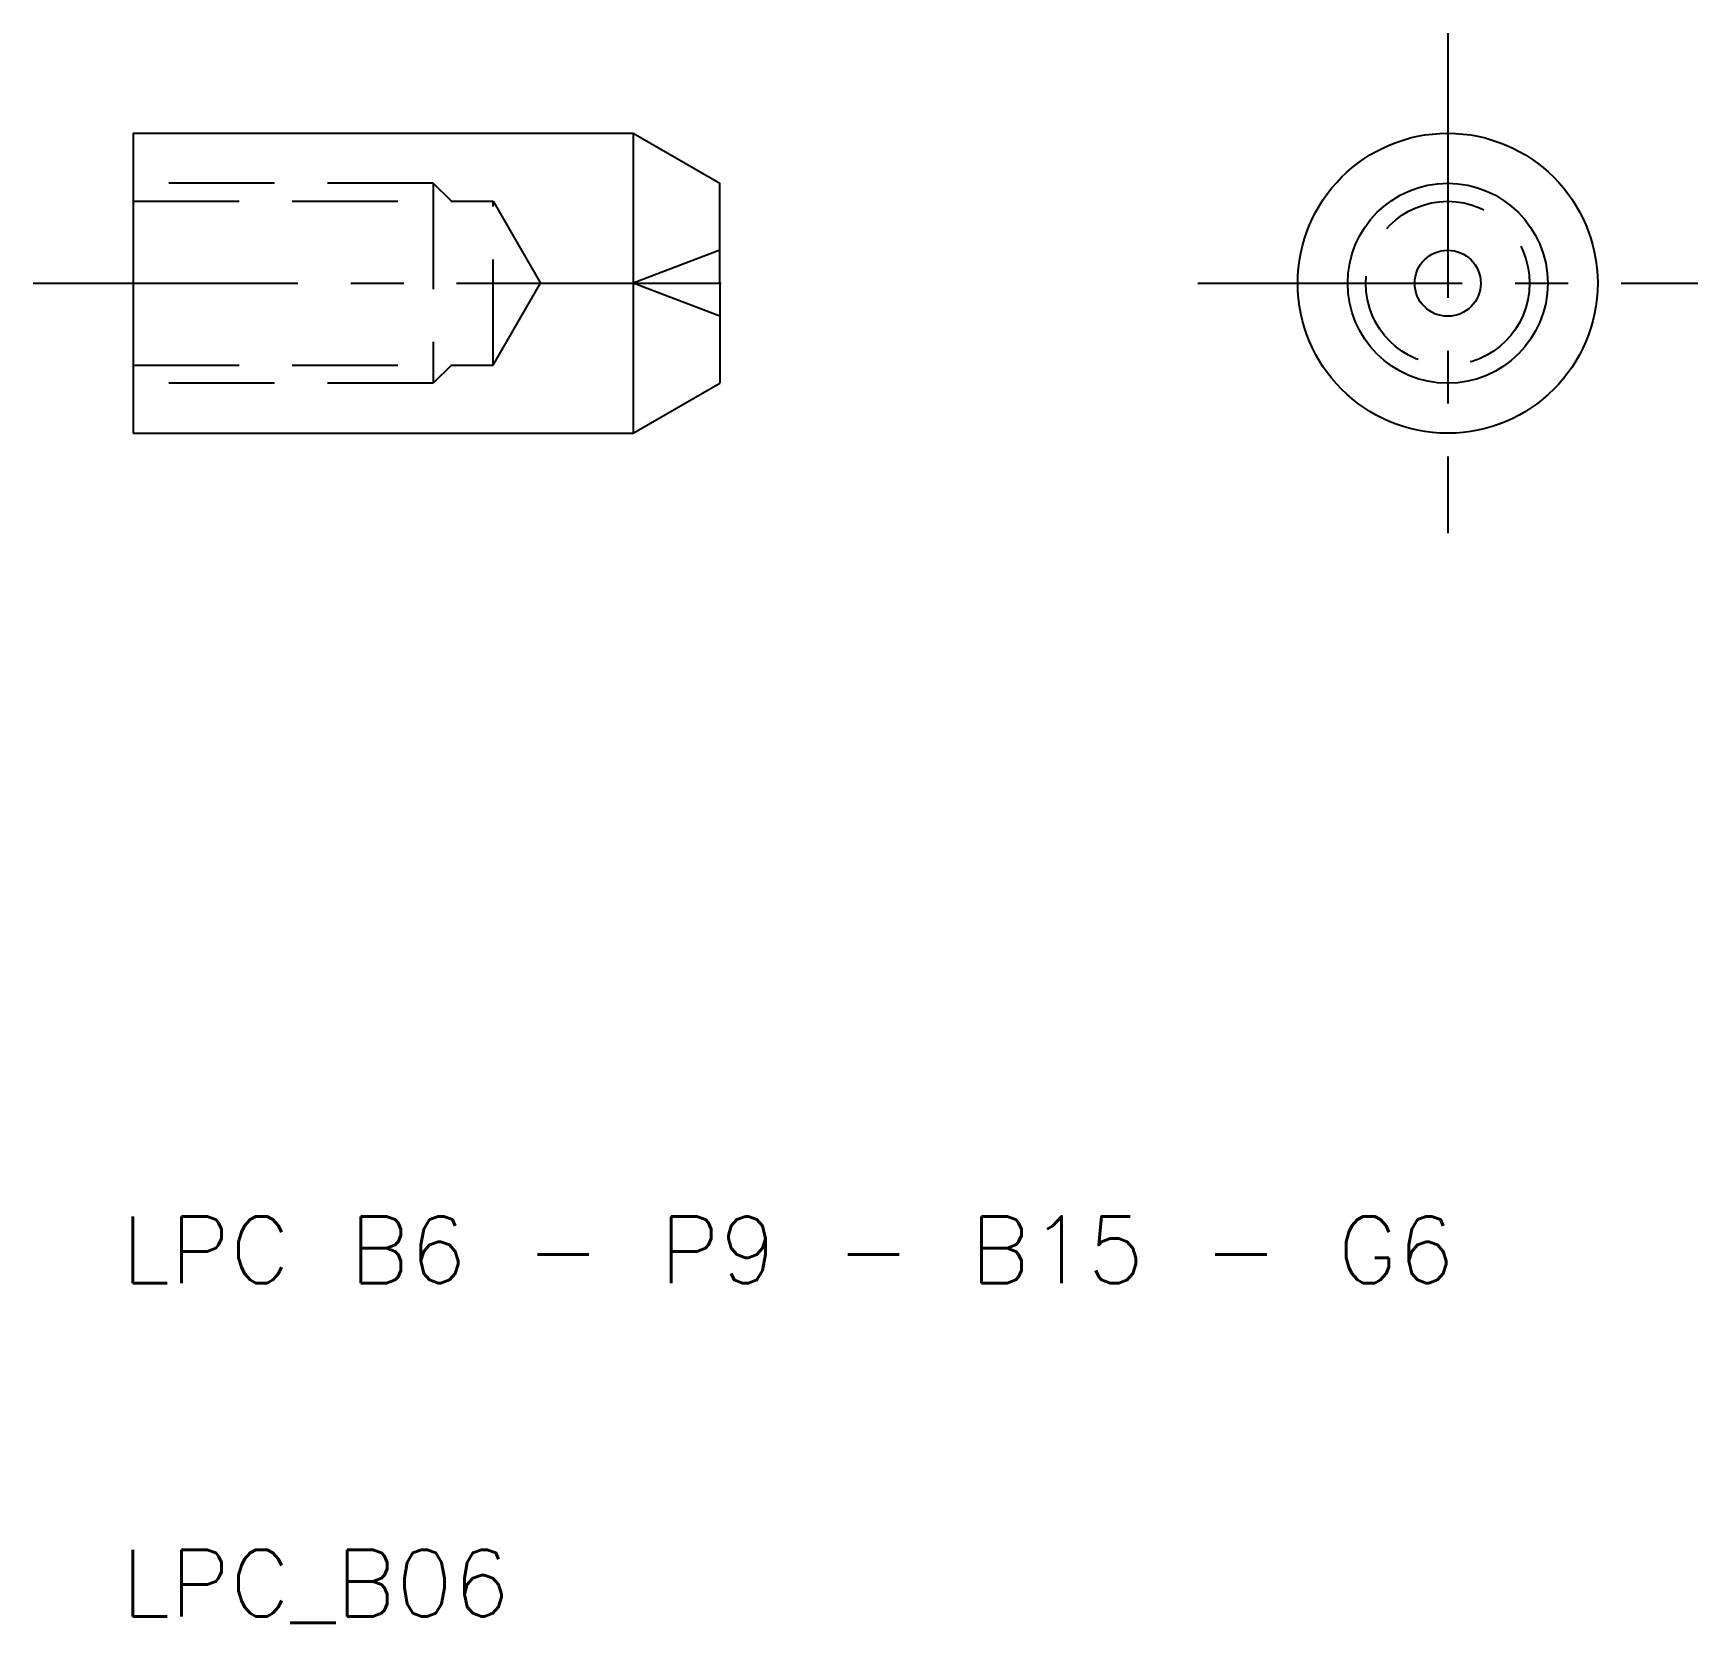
# Model space of a CAD drawing. Extents: x 47 to 96.9, y 9.8 to 57.5.
import ezdxf

# ---------------------------------------------------------------- set-up
doc = ezdxf.new("R2010")
doc.units = 0
doc.header["$LTSCALE"] = 0.25
doc.linetypes.add('CENTER', pattern=[50.8, 31.75, -6.35, 6.35, -6.35])
doc.linetypes.add('DASHED', pattern=[19.05, 12.7, -6.35])
doc.layers.get('0').update_dxf_attribs({"linetype": 'CONTINUOUS'})
doc.layers.add('CENTER', color=1, linetype='CENTER')
doc.styles.get("Standard").update_dxf_attribs({"font": 'txt.shx'})

msp = doc.modelspace()

# ---------------------------------------------------------------- linework, layer by layer
for p, q in [((50, 54.5), (65, 54.5)), ((50, 54.5), (50, 45.5)), ((65, 54.5), (65, 45.5)), ((65, 54.5), (67.598, 53)), ((67.598, 50), (67.598, 53)), ((67.598, 50), (67.598, 47)), ((65, 45.5), (67.598, 47)), ((50, 45.5), (65, 45.5))]:
    msp.add_line(p, q)
at = {"color": 3, "linetype": 'DASHED'}
for p, q in [((59, 53), (50, 53)), ((59, 53), (59, 47)), ((59.542, 52.459), (59, 53)), ((50, 52.459), (60.8, 52.459)), ((60.8, 47.541), (60.8, 52.459)), ((60.8, 52.459), (62.219, 50)), ((67.598, 50.991), (65, 50)), ((60.8, 47.541), (62.219, 50)), ((67.598, 49.009), (65, 50)), ((50, 47.541), (60.8, 47.541)), ((59.542, 47.541), (59, 47)), ((59, 47), (50, 47))]:
    msp.add_line(p, q, dxfattribs=at)
for radius in [4.5, 3, 0.991]:
    msp.add_circle((89.431, 50), radius)
msp.add_circle((89.431, 50), 2.458, dxfattribs=at)
at = {"layer": 'CENTER', "color": 1, "linetype": 'CENTER'}
for p, q in [((89.431, 57.5), (89.431, 42.5)), ((47, 50), (69.14, 50)), ((81.931, 50), (96.931, 50))]:
    msp.add_line(p, q, dxfattribs=at)

# ---------------------------------------------------------------- texts
for s, p in [('LPC B6 - P9 - B15 - G6', (49.646, 20)), ('LPC_B06', (49.646, 10))]:
    msp.add_text(s, height=2).set_placement(p)

doc.saveas('drawing.dxf')
